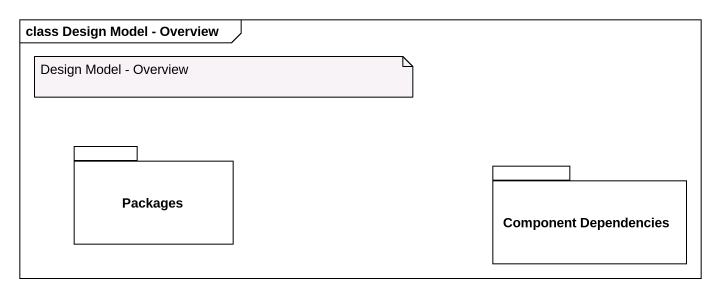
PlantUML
@startuml
mainframe class Design Model - Overview
package Packages {
}
package "Component Dependencies" as Component_Dependencies {
}
note as N1
  Design Model - Overview
end note
@enduml
